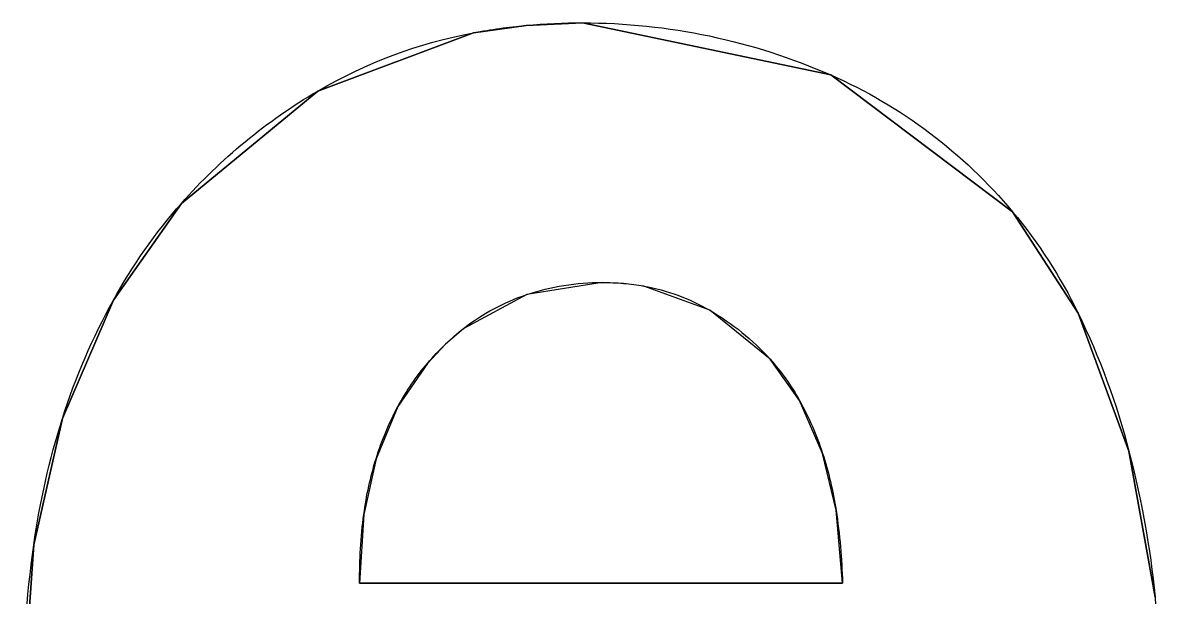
# Model space of a CAD drawing. Header units: millimetres. Extents: x -366 to 353, y -421 to 421.
# Drawn here: x -65.76 to -60.52, y -166.71 to -164.07 of the extents above; entities that cross this region are included whole.
import ezdxf

# ---------------------------------------------------------------- set-up
doc = ezdxf.new("R2010")
doc.units = ezdxf.units.MM
doc.header["$MEASUREMENT"] = 0
doc.layers.add('layer 1', color=7, linetype='Continuous')

msp = doc.modelspace()

# ---------------------------------------------------------------- linework, layer by layer
at = {"layer": 'layer 1', "color": 242}
for points, knots in [([(-60.6738, -166.0391), (-60.6738, -166.0391), (-60.908, -165.4051), (-60.908, -165.4051), (-60.908, -165.4051), (-60.908, -165.4051), (-60.908, -165.4051), (-60.908, -165.4051), (-60.908, -165.4051), (-60.908, -165.4051), (-61.2092, -164.9395), (-61.2092, -164.9395), (-61.2092, -164.9395), (-61.2092, -164.9395), (-61.2092, -164.9395), (-61.2092, -164.9395), (-61.2092, -164.9395), (-61.2092, -164.9395), (-62.0458, -164.3104), (-62.0458, -164.3104), (-62.0458, -164.3104), (-62.0458, -164.3104), (-62.0458, -164.3104), (-62.0458, -164.3104), (-62.0458, -164.3104), (-62.0458, -164.3104), (-63.1869, -164.0709), (-63.1869, -164.0709), (-63.1869, -164.0709), (-63.1869, -164.0709), (-63.1869, -164.0709), (-63.1869, -164.0709), (-63.1869, -164.0709), (-63.1869, -164.0709), (-63.447, -164.0826), (-63.447, -164.0826), (-63.447, -164.0826), (-63.447, -164.0826), (-63.447, -164.0826), (-63.447, -164.0826), (-63.447, -164.0826), (-63.447, -164.0826), (-63.6882, -164.1164), (-63.6882, -164.1164), (-63.6882, -164.1164), (-63.6882, -164.1164), (-63.6882, -164.1164), (-63.6882, -164.1164), (-63.6882, -164.1164), (-63.6882, -164.1164), (-64.4054, -164.3844), (-64.4054, -164.3844), (-64.4054, -164.3844), (-64.4054, -164.3844), (-64.4054, -164.3844), (-64.4054, -164.3844), (-64.4054, -164.3844), (-64.4054, -164.3844), (-65.0323, -164.9006), (-65.0323, -164.9006), (-65.0323, -164.9006), (-65.0323, -164.9006), (-65.0323, -164.9006), (-65.0323, -164.9006), (-65.0323, -164.9006), (-65.0323, -164.9006), (-65.3451, -165.3449), (-65.3451, -165.3449), (-65.3451, -165.3449), (-65.3451, -165.3449), (-65.3451, -165.3449), (-65.3451, -165.3449), (-65.3451, -165.3449), (-65.3451, -165.3449), (-65.5796, -165.8892), (-65.5796, -165.8892), (-65.5796, -165.8892), (-65.5796, -165.8892), (-65.5796, -165.8892), (-65.5796, -165.8892), (-65.5796, -165.8892), (-65.5796, -165.8892), (-65.7116, -166.4707), (-65.7116, -166.4707), (-65.7116, -166.4707), (-65.7116, -166.4707), (-65.7116, -166.4707), (-65.7116, -166.4707), (-65.7116, -166.4707), (-65.7116, -166.4707), (-65.762, -167.1955), (-65.762, -167.1955), (-65.762, -167.1955), (-65.762, -167.1955), (-65.762, -167.1955), (-65.762, -167.1955), (-65.762, -167.1955), (-65.762, -167.1955), (-65.7245, -167.8038), (-65.7245, -167.8038), (-65.7245, -167.8038), (-65.7245, -167.8038), (-65.7245, -167.8038), (-65.7245, -167.8038), (-65.7245, -167.8038), (-65.7245, -167.8038), (-65.6232, -168.3166), (-65.6232, -168.3166), (-65.6232, -168.3166), (-65.6232, -168.3166), (-65.6232, -168.3166), (-65.6232, -168.3166), (-65.6232, -168.3166), (-65.6232, -168.3166), (-65.4456, -168.8064), (-65.4456, -168.8064), (-65.4456, -168.8064), (-65.4456, -168.8064), (-65.4456, -168.8064), (-65.4456, -168.8064), (-65.4456, -168.8064), (-65.4456, -168.8064), (-65.2068, -169.2269), (-65.2068, -169.2269), (-65.2068, -169.2269), (-65.2068, -169.2269), (-65.2068, -169.2269), (-65.2068, -169.2269), (-65.2068, -169.2269), (-65.2068, -169.2269), (-64.3527, -169.9418), (-64.3527, -169.9418), (-64.3527, -169.9418), (-64.3527, -169.9418), (-64.3527, -169.9418), (-64.3527, -169.9418), (-64.3527, -169.9418), (-64.3527, -169.9418), (-63.0388, -170.2314), (-63.0388, -170.2314), (-63.0388, -170.2314), (-63.0388, -170.2314), (-63.0388, -170.2314), (-63.0388, -170.2314), (-63.0388, -170.2314), (-63.0388, -170.2314), (-62.1542, -170.1058), (-62.1542, -170.1058), (-62.1542, -170.1058), (-62.1542, -170.1058), (-62.1542, -170.1058), (-62.1542, -170.1058), (-62.1542, -170.1058), (-62.1542, -170.1058), (-61.4974, -169.7847), (-61.4974, -169.7847), (-61.4974, -169.7847), (-61.4974, -169.7847), (-61.4974, -169.7847), (-61.4974, -169.7847), (-61.4974, -169.7847), (-61.4974, -169.7847), (-60.9855, -169.2615), (-60.9855, -169.2615), (-60.9855, -169.2615), (-60.9855, -169.2615), (-60.9855, -169.2615), (-60.9855, -169.2615), (-60.9855, -169.2615), (-60.9855, -169.2615), (-60.5958, -168.4832), (-60.5958, -168.4832), (-60.5958, -168.4832), (-60.5958, -168.4832), (-60.5958, -168.4832), (-60.5958, -168.4832), (-60.5958, -168.4832), (-60.5958, -168.4832), (-62.0764, -168.2223), (-62.0764, -168.2223), (-62.0764, -168.2223), (-62.0764, -168.2223), (-62.0764, -168.2223), (-62.0764, -168.2223), (-62.0764, -168.2223), (-62.0764, -168.2223), (-62.2456, -168.6358), (-62.2456, -168.6358), (-62.2456, -168.6358), (-62.2456, -168.6358), (-62.2456, -168.6358), (-62.2456, -168.6358), (-62.2456, -168.6358), (-62.2456, -168.6358), (-62.436, -168.8661), (-62.436, -168.8661), (-62.436, -168.8661), (-62.436, -168.8661), (-62.436, -168.8661), (-62.436, -168.8661), (-62.436, -168.8661), (-62.436, -168.8661), (-62.6938, -169.0114), (-62.6938, -169.0114), (-62.6938, -169.0114), (-62.6938, -169.0114), (-62.6938, -169.0114), (-62.6938, -169.0114), (-62.6938, -169.0114), (-62.6938, -169.0114), (-63.0229, -169.0659), (-63.0229, -169.0659), (-63.0229, -169.0659), (-63.0229, -169.0659), (-63.0229, -169.0659), (-63.0229, -169.0659), (-63.0229, -169.0659), (-63.0229, -169.0659), (-63.1384, -169.0608), (-63.1384, -169.0608), (-63.1384, -169.0608), (-63.1384, -169.0608), (-63.1384, -169.0608), (-63.1384, -169.0608), (-63.1384, -169.0608), (-63.1384, -169.0608), (-63.2461, -169.0462), (-63.2461, -169.0462), (-63.2461, -169.0462), (-63.2461, -169.0462), (-63.2461, -169.0462), (-63.2461, -169.0462), (-63.2461, -169.0462), (-63.2461, -169.0462), (-63.5819, -168.9226), (-63.5819, -168.9226), (-63.5819, -168.9226), (-63.5819, -168.9226), (-63.5819, -168.9226), (-63.5819, -168.9226), (-63.5819, -168.9226), (-63.5819, -168.9226), (-63.8796, -168.6802), (-63.8796, -168.6802), (-63.8796, -168.6802), (-63.8796, -168.6802), (-63.8796, -168.6802), (-63.8796, -168.6802), (-63.8796, -168.6802), (-63.8796, -168.6802), (-64.0275, -168.4735), (-64.0275, -168.4735), (-64.0275, -168.4735), (-64.0275, -168.4735), (-64.0275, -168.4735), (-64.0275, -168.4735), (-64.0275, -168.4735), (-64.0275, -168.4735), (-64.1413, -168.2175), (-64.1413, -168.2175), (-64.1413, -168.2175), (-64.1413, -168.2175), (-64.1413, -168.2175), (-64.1413, -168.2175), (-64.1413, -168.2175), (-64.1413, -168.2175), (-64.2081, -167.9436), (-64.2081, -167.9436), (-64.2081, -167.9436), (-64.2081, -167.9436), (-64.2081, -167.9436), (-64.2081, -167.9436), (-64.2081, -167.9436), (-64.2081, -167.9436), (-64.2391, -167.6007), (-64.2391, -167.6007), (-64.2391, -167.6007), (-64.2391, -167.6007), (-64.2391, -167.6007), (-64.2391, -167.6007), (-64.2391, -167.6007), (-64.2391, -167.6007), (-60.5165, -167.6007), (-60.5165, -167.6007), (-60.5165, -167.6007), (-60.5165, -167.6007), (-60.5165, -167.6007), (-60.5165, -167.6007), (-60.5165, -167.6007), (-60.5165, -167.6007), (-60.5533, -166.7106), (-60.5533, -166.7106), (-60.5533, -166.7106), (-60.5533, -166.7106), (-60.5533, -166.7106), (-60.5533, -166.7106), (-60.5533, -166.7106), (-60.5533, -166.7106), (-60.6738, -166.0391), (-60.6738, -166.0391)], [0, 0, 0, 0, 0.013158, 0.013158, 0.013158, 0.013158, 0.026316, 0.026316, 0.026316, 0.026316, 0.039474, 0.039474, 0.039474, 0.039474, 0.052632, 0.052632, 0.052632, 0.052632, 0.065789, 0.065789, 0.065789, 0.065789, 0.078947, 0.078947, 0.078947, 0.078947, 0.092105, 0.092105, 0.092105, 0.092105, 0.105263, 0.105263, 0.105263, 0.105263, 0.118421, 0.118421, 0.118421, 0.118421, 0.131579, 0.131579, 0.131579, 0.131579, 0.144737, 0.144737, 0.144737, 0.144737, 0.157895, 0.157895, 0.157895, 0.157895, 0.171053, 0.171053, 0.171053, 0.171053, 0.184211, 0.184211, 0.184211, 0.184211, 0.197368, 0.197368, 0.197368, 0.197368, 0.210526, 0.210526, 0.210526, 0.210526, 0.223684, 0.223684, 0.223684, 0.223684, 0.236842, 0.236842, 0.236842, 0.236842, 0.25, 0.25, 0.25, 0.25, 0.263158, 0.263158, 0.263158, 0.263158, 0.276316, 0.276316, 0.276316, 0.276316, 0.289474, 0.289474, 0.289474, 0.289474, 0.302632, 0.302632, 0.302632, 0.302632, 0.315789, 0.315789, 0.315789, 0.315789, 0.328947, 0.328947, 0.328947, 0.328947, 0.342105, 0.342105, 0.342105, 0.342105, 0.355263, 0.355263, 0.355263, 0.355263, 0.368421, 0.368421, 0.368421, 0.368421, 0.381579, 0.381579, 0.381579, 0.381579, 0.394737, 0.394737, 0.394737, 0.394737, 0.407895, 0.407895, 0.407895, 0.407895, 0.421053, 0.421053, 0.421053, 0.421053, 0.434211, 0.434211, 0.434211, 0.434211, 0.447368, 0.447368, 0.447368, 0.447368, 0.460526, 0.460526, 0.460526, 0.460526, 0.473684, 0.473684, 0.473684, 0.473684, 0.486842, 0.486842, 0.486842, 0.486842, 0.5, 0.5, 0.5, 0.5, 0.513158, 0.513158, 0.513158, 0.513158, 0.526316, 0.526316, 0.526316, 0.526316, 0.539474, 0.539474, 0.539474, 0.539474, 0.552632, 0.552632, 0.552632, 0.552632, 0.565789, 0.565789, 0.565789, 0.565789, 0.578947, 0.578947, 0.578947, 0.578947, 0.592105, 0.592105, 0.592105, 0.592105, 0.605263, 0.605263, 0.605263, 0.605263, 0.618421, 0.618421, 0.618421, 0.618421, 0.631579, 0.631579, 0.631579, 0.631579, 0.644737, 0.644737, 0.644737, 0.644737, 0.657895, 0.657895, 0.657895, 0.657895, 0.671053, 0.671053, 0.671053, 0.671053, 0.684211, 0.684211, 0.684211, 0.684211, 0.697368, 0.697368, 0.697368, 0.697368, 0.710526, 0.710526, 0.710526, 0.710526, 0.723684, 0.723684, 0.723684, 0.723684, 0.736842, 0.736842, 0.736842, 0.736842, 0.75, 0.75, 0.75, 0.75, 0.763158, 0.763158, 0.763158, 0.763158, 0.776316, 0.776316, 0.776316, 0.776316, 0.789474, 0.789474, 0.789474, 0.789474, 0.802632, 0.802632, 0.802632, 0.802632, 0.815789, 0.815789, 0.815789, 0.815789, 0.828947, 0.828947, 0.828947, 0.828947, 0.842105, 0.842105, 0.842105, 0.842105, 0.855263, 0.855263, 0.855263, 0.855263, 0.868421, 0.868421, 0.868421, 0.868421, 0.881579, 0.881579, 0.881579, 0.881579, 0.894737, 0.894737, 0.894737, 0.894737, 0.907895, 0.907895, 0.907895, 0.907895, 0.921053, 0.921053, 0.921053, 0.921053, 0.934211, 0.934211, 0.934211, 0.934211, 0.947368, 0.947368, 0.947368, 0.947368, 0.960526, 0.960526, 0.960526, 0.960526, 0.973684, 0.973684, 0.973684, 0.973684, 1, 1, 1, 1]), ([(-63.1869, -164.0709), (-63.2737, -164.0709), (-63.3605, -164.0748), (-63.447, -164.0826), (-63.447, -164.0826), (-63.447, -164.0826), (-63.1869, -164.0709), (-63.1869, -164.0709)], [0, 0, 0, 0, 0.333333, 0.333333, 0.333333, 0.333333, 1, 1, 1, 1]), ([(-62.0458, -164.3104), (-62.4055, -164.1524), (-62.794, -164.0709), (-63.1869, -164.0709), (-63.1869, -164.0709), (-63.1869, -164.0709), (-62.0458, -164.3104), (-62.0458, -164.3104)], [0, 0, 0, 0, 0.333333, 0.333333, 0.333333, 0.333333, 1, 1, 1, 1]), ([(-63.6882, -164.1164), (-63.9408, -164.1642), (-64.1834, -164.2549), (-64.4054, -164.3844), (-64.4054, -164.3844), (-64.4054, -164.3844), (-63.6882, -164.1164), (-63.6882, -164.1164)], [0, 0, 0, 0, 0.333333, 0.333333, 0.333333, 0.333333, 1, 1, 1, 1]), ([(-63.447, -164.0826), (-63.5279, -164.09), (-63.6084, -164.1012), (-63.6882, -164.1164), (-63.6882, -164.1164), (-63.6882, -164.1164), (-63.447, -164.0826), (-63.447, -164.0826)], [0, 0, 0, 0, 0.333333, 0.333333, 0.333333, 0.333333, 1, 1, 1, 1]), ([(-61.2092, -164.9395), (-61.4357, -164.6679), (-61.722, -164.4526), (-62.0458, -164.3104), (-62.0458, -164.3104), (-62.0458, -164.3104), (-61.2092, -164.9395), (-61.2092, -164.9395)], [0, 0, 0, 0, 0.333333, 0.333333, 0.333333, 0.333333, 1, 1, 1, 1]), ([(-64.4054, -164.3844), (-64.6407, -164.5217), (-64.8524, -164.696), (-65.0323, -164.9006), (-65.0323, -164.9006), (-65.0323, -164.9006), (-64.4054, -164.3844), (-64.4054, -164.3844)], [0, 0, 0, 0, 0.333333, 0.333333, 0.333333, 0.333333, 1, 1, 1, 1]), ([(-65.0323, -164.9006), (-65.1523, -165.037), (-65.2571, -165.186), (-65.3451, -165.3449), (-65.3451, -165.3449), (-65.3451, -165.3449), (-65.0323, -164.9006), (-65.0323, -164.9006)], [0, 0, 0, 0, 0.333333, 0.333333, 0.333333, 0.333333, 1, 1, 1, 1]), ([(-60.908, -165.4051), (-60.9893, -165.2383), (-61.0904, -165.0819), (-61.2092, -164.9395), (-61.2092, -164.9395), (-61.2092, -164.9395), (-60.908, -165.4051), (-60.908, -165.4051)], [0, 0, 0, 0, 0.333333, 0.333333, 0.333333, 0.333333, 1, 1, 1, 1]), ([(-62.083, -166.0502), (-62.083, -166.0502), (-62.0213, -166.3112), (-62.0213, -166.3112), (-62.0213, -166.3112), (-62.0213, -166.3112), (-62.0213, -166.3112), (-62.0213, -166.3112), (-62.0213, -166.3112), (-62.0213, -166.3112), (-61.9918, -166.6461), (-61.9918, -166.6461), (-61.9918, -166.6461), (-61.9918, -166.6461), (-61.9918, -166.6461), (-61.9918, -166.6461), (-61.9918, -166.6461), (-61.9918, -166.6461), (-64.2127, -166.6461), (-64.2127, -166.6461), (-64.2127, -166.6461), (-64.2127, -166.6461), (-64.2127, -166.6461), (-64.2127, -166.6461), (-64.2127, -166.6461), (-64.2127, -166.6461), (-64.1933, -166.3302), (-64.1933, -166.3302), (-64.1933, -166.3302), (-64.1933, -166.3302), (-64.1933, -166.3302), (-64.1933, -166.3302), (-64.1933, -166.3302), (-64.1933, -166.3302), (-64.1373, -166.0744), (-64.1373, -166.0744), (-64.1373, -166.0744), (-64.1373, -166.0744), (-64.1373, -166.0744), (-64.1373, -166.0744), (-64.1373, -166.0744), (-64.1373, -166.0744), (-64.0366, -165.8344), (-64.0366, -165.8344), (-64.0366, -165.8344), (-64.0366, -165.8344), (-64.0366, -165.8344), (-64.0366, -165.8344), (-64.0366, -165.8344), (-64.0366, -165.8344), (-63.9007, -165.636), (-63.9007, -165.636), (-63.9007, -165.636), (-63.9007, -165.636), (-63.9007, -165.636), (-63.9007, -165.636), (-63.9007, -165.636), (-63.9007, -165.636), (-63.8184, -165.5485), (-63.8184, -165.5485), (-63.8184, -165.5485), (-63.8184, -165.5485), (-63.8184, -165.5485), (-63.8184, -165.5485), (-63.8184, -165.5485), (-63.8184, -165.5485), (-63.7339, -165.4752), (-63.7339, -165.4752), (-63.7339, -165.4752), (-63.7339, -165.4752), (-63.7339, -165.4752), (-63.7339, -165.4752), (-63.7339, -165.4752), (-63.7339, -165.4752), (-63.4442, -165.3202), (-63.4442, -165.3202), (-63.4442, -165.3202), (-63.4442, -165.3202), (-63.4442, -165.3202), (-63.4442, -165.3202), (-63.4442, -165.3202), (-63.4442, -165.3202), (-63.0969, -165.2641), (-63.0969, -165.2641), (-63.0969, -165.2641), (-63.0969, -165.2641), (-63.0969, -165.2641), (-63.0969, -165.2641), (-63.0969, -165.2641), (-63.0969, -165.2641), (-62.9985, -165.2684), (-62.9985, -165.2684), (-62.9985, -165.2684), (-62.9985, -165.2684), (-62.9985, -165.2684), (-62.9985, -165.2684), (-62.9985, -165.2684), (-62.9985, -165.2684), (-62.9058, -165.2808), (-62.9058, -165.2808), (-62.9058, -165.2808), (-62.9058, -165.2808), (-62.9058, -165.2808), (-62.9058, -165.2808), (-62.9058, -165.2808), (-62.9058, -165.2808), (-62.6019, -165.3921), (-62.6019, -165.3921), (-62.6019, -165.3921), (-62.6019, -165.3921), (-62.6019, -165.3921), (-62.6019, -165.3921), (-62.6019, -165.3921), (-62.6019, -165.3921), (-62.3249, -165.6166), (-62.3249, -165.6166), (-62.3249, -165.6166), (-62.3249, -165.6166), (-62.3249, -165.6166), (-62.3249, -165.6166), (-62.3249, -165.6166), (-62.3249, -165.6166), (-62.1894, -165.8061), (-62.1894, -165.8061), (-62.1894, -165.8061), (-62.1894, -165.8061), (-62.1894, -165.8061), (-62.1894, -165.8061), (-62.1894, -165.8061), (-62.1894, -165.8061), (-62.083, -166.0502), (-62.083, -166.0502)], [0, 0, 0, 0, 0.029412, 0.029412, 0.029412, 0.029412, 0.058824, 0.058824, 0.058824, 0.058824, 0.088235, 0.088235, 0.088235, 0.088235, 0.117647, 0.117647, 0.117647, 0.117647, 0.147059, 0.147059, 0.147059, 0.147059, 0.176471, 0.176471, 0.176471, 0.176471, 0.205882, 0.205882, 0.205882, 0.205882, 0.235294, 0.235294, 0.235294, 0.235294, 0.264706, 0.264706, 0.264706, 0.264706, 0.294118, 0.294118, 0.294118, 0.294118, 0.323529, 0.323529, 0.323529, 0.323529, 0.352941, 0.352941, 0.352941, 0.352941, 0.382353, 0.382353, 0.382353, 0.382353, 0.411765, 0.411765, 0.411765, 0.411765, 0.441176, 0.441176, 0.441176, 0.441176, 0.470588, 0.470588, 0.470588, 0.470588, 0.5, 0.5, 0.5, 0.5, 0.529412, 0.529412, 0.529412, 0.529412, 0.558824, 0.558824, 0.558824, 0.558824, 0.588235, 0.588235, 0.588235, 0.588235, 0.617647, 0.617647, 0.617647, 0.617647, 0.647059, 0.647059, 0.647059, 0.647059, 0.676471, 0.676471, 0.676471, 0.676471, 0.705882, 0.705882, 0.705882, 0.705882, 0.735294, 0.735294, 0.735294, 0.735294, 0.764706, 0.764706, 0.764706, 0.764706, 0.794118, 0.794118, 0.794118, 0.794118, 0.823529, 0.823529, 0.823529, 0.823529, 0.852941, 0.852941, 0.852941, 0.852941, 0.882353, 0.882353, 0.882353, 0.882353, 0.911765, 0.911765, 0.911765, 0.911765, 0.941176, 0.941176, 0.941176, 0.941176, 1, 1, 1, 1]), ([(-63.0969, -165.2641), (-63.2149, -165.2641), (-63.3322, -165.283), (-63.4442, -165.3202), (-63.4442, -165.3202), (-63.4442, -165.3202), (-63.0969, -165.2641), (-63.0969, -165.2641)], [0, 0, 0, 0, 0.333333, 0.333333, 0.333333, 0.333333, 1, 1, 1, 1]), ([(-62.9985, -165.2684), (-63.0312, -165.2656), (-63.0641, -165.2641), (-63.0969, -165.2641), (-63.0969, -165.2641), (-63.0969, -165.2641), (-62.9985, -165.2684), (-62.9985, -165.2684)], [0, 0, 0, 0, 0.333333, 0.333333, 0.333333, 0.333333, 1, 1, 1, 1]), ([(-62.9058, -165.2808), (-62.9365, -165.2752), (-62.9674, -165.2711), (-62.9985, -165.2684), (-62.9985, -165.2684), (-62.9985, -165.2684), (-62.9058, -165.2808), (-62.9058, -165.2808)], [0, 0, 0, 0, 0.333333, 0.333333, 0.333333, 0.333333, 1, 1, 1, 1]), ([(-62.6019, -165.3921), (-62.696, -165.3377), (-62.7988, -165.3001), (-62.9058, -165.2808), (-62.9058, -165.2808), (-62.9058, -165.2808), (-62.6019, -165.3921), (-62.6019, -165.3921)], [0, 0, 0, 0, 0.333333, 0.333333, 0.333333, 0.333333, 1, 1, 1, 1]), ([(-63.4442, -165.3202), (-63.5489, -165.3549), (-63.6469, -165.4073), (-63.7339, -165.4752), (-63.7339, -165.4752), (-63.7339, -165.4752), (-63.4442, -165.3202), (-63.4442, -165.3202)], [0, 0, 0, 0, 0.333333, 0.333333, 0.333333, 0.333333, 1, 1, 1, 1]), ([(-65.3451, -165.3449), (-65.441, -165.5181), (-65.5196, -165.7005), (-65.5796, -165.8892), (-65.5796, -165.8892), (-65.5796, -165.8892), (-65.3451, -165.3449), (-65.3451, -165.3449)], [0, 0, 0, 0, 0.333333, 0.333333, 0.333333, 0.333333, 1, 1, 1, 1]), ([(-62.3249, -165.6166), (-62.4049, -165.5277), (-62.4984, -165.452), (-62.6019, -165.3921), (-62.6019, -165.3921), (-62.6019, -165.3921), (-62.3249, -165.6166), (-62.3249, -165.6166)], [0, 0, 0, 0, 0.333333, 0.333333, 0.333333, 0.333333, 1, 1, 1, 1]), ([(-60.6738, -166.0391), (-60.7307, -165.8205), (-60.8092, -165.6082), (-60.908, -165.4051), (-60.908, -165.4051), (-60.908, -165.4051), (-60.6738, -166.0391), (-60.6738, -166.0391)], [0, 0, 0, 0, 0.333333, 0.333333, 0.333333, 0.333333, 1, 1, 1, 1]), ([(-63.7339, -165.4752), (-63.7634, -165.4982), (-63.7915, -165.5226), (-63.8184, -165.5485), (-63.8184, -165.5485), (-63.8184, -165.5485), (-63.7339, -165.4752), (-63.7339, -165.4752)], [0, 0, 0, 0, 0.333333, 0.333333, 0.333333, 0.333333, 1, 1, 1, 1]), ([(-63.8184, -165.5485), (-63.8472, -165.5763), (-63.8747, -165.6055), (-63.9007, -165.636), (-63.9007, -165.636), (-63.9007, -165.636), (-63.8184, -165.5485), (-63.8184, -165.5485)], [0, 0, 0, 0, 0.333333, 0.333333, 0.333333, 0.333333, 1, 1, 1, 1]), ([(-63.9007, -165.636), (-63.9529, -165.6971), (-63.9984, -165.7637), (-64.0366, -165.8344), (-64.0366, -165.8344), (-64.0366, -165.8344), (-63.9007, -165.636), (-63.9007, -165.636)], [0, 0, 0, 0, 0.333333, 0.333333, 0.333333, 0.333333, 1, 1, 1, 1]), ([(-62.1894, -165.8061), (-62.2273, -165.738), (-62.2728, -165.6745), (-62.3249, -165.6166), (-62.3249, -165.6166), (-62.3249, -165.6166), (-62.1894, -165.8061), (-62.1894, -165.8061)], [0, 0, 0, 0, 0.333333, 0.333333, 0.333333, 0.333333, 1, 1, 1, 1]), ([(-62.083, -166.0502), (-62.1104, -165.9655), (-62.146, -165.8838), (-62.1894, -165.8061), (-62.1894, -165.8061), (-62.1894, -165.8061), (-62.083, -166.0502), (-62.083, -166.0502)], [0, 0, 0, 0, 0.333333, 0.333333, 0.333333, 0.333333, 1, 1, 1, 1]), ([(-64.0366, -165.8344), (-64.0779, -165.9109), (-64.1117, -165.9913), (-64.1373, -166.0744), (-64.1373, -166.0744), (-64.1373, -166.0744), (-64.0366, -165.8344), (-64.0366, -165.8344)], [0, 0, 0, 0, 0.333333, 0.333333, 0.333333, 0.333333, 1, 1, 1, 1]), ([(-65.5796, -165.8892), (-65.6399, -166.079), (-65.6841, -166.2735), (-65.7116, -166.4707), (-65.7116, -166.4707), (-65.7116, -166.4707), (-65.5796, -165.8892), (-65.5796, -165.8892)], [0, 0, 0, 0, 0.333333, 0.333333, 0.333333, 0.333333, 1, 1, 1, 1]), ([(-62.0213, -166.3112), (-62.0348, -166.2227), (-62.0555, -166.1354), (-62.083, -166.0502), (-62.083, -166.0502), (-62.083, -166.0502), (-62.0213, -166.3112), (-62.0213, -166.3112)], [0, 0, 0, 0, 0.333333, 0.333333, 0.333333, 0.333333, 1, 1, 1, 1]), ([(-60.5533, -166.7106), (-60.5762, -166.484), (-60.6165, -166.2595), (-60.6738, -166.0391), (-60.6738, -166.0391), (-60.6738, -166.0391), (-60.5533, -166.7106), (-60.5533, -166.7106)], [0, 0, 0, 0, 0.333333, 0.333333, 0.333333, 0.333333, 1, 1, 1, 1]), ([(-64.1373, -166.0744), (-64.1631, -166.158), (-64.1818, -166.2435), (-64.1933, -166.3302), (-64.1933, -166.3302), (-64.1933, -166.3302), (-64.1373, -166.0744), (-64.1373, -166.0744)], [0, 0, 0, 0, 0.333333, 0.333333, 0.333333, 0.333333, 1, 1, 1, 1]), ([(-64.1933, -166.3302), (-64.2071, -166.4349), (-64.2136, -166.5405), (-64.2127, -166.6461), (-64.2127, -166.6461), (-64.2127, -166.6461), (-64.1933, -166.3302), (-64.1933, -166.3302)], [0, 0, 0, 0, 0.333333, 0.333333, 0.333333, 0.333333, 1, 1, 1, 1]), ([(-61.9918, -166.6461), (-61.9944, -166.5339), (-62.0043, -166.4221), (-62.0213, -166.3112), (-62.0213, -166.3112), (-62.0213, -166.3112), (-61.9918, -166.6461), (-61.9918, -166.6461)], [0, 0, 0, 0, 0.333333, 0.333333, 0.333333, 0.333333, 1, 1, 1, 1]), ([(-65.7116, -166.4707), (-65.7452, -166.7109), (-65.762, -166.9531), (-65.762, -167.1955), (-65.762, -167.1955), (-65.762, -167.1955), (-65.7116, -166.4707), (-65.7116, -166.4707)], [0, 0, 0, 0, 0.333333, 0.333333, 0.333333, 0.333333, 1, 1, 1, 1]), ([(-64.2127, -166.6461), (-64.2127, -166.6461), (-61.9918, -166.6461), (-61.9918, -166.6461), (-61.9918, -166.6461), (-61.9918, -166.6461), (-64.2127, -166.6461), (-64.2127, -166.6461)], [0, 0, 0, 0, 0.333333, 0.333333, 0.333333, 0.333333, 1, 1, 1, 1])]:
    msp.add_open_spline(points, degree=3, knots=knots, dxfattribs=at)
at = {"layer": 'layer 1', "color": 242, "lineweight": 9}
for points, knots in [([(-60.6738, -166.0391), (-60.6738, -166.0391), (-60.908, -165.4051), (-60.908, -165.4051), (-60.908, -165.4051), (-60.908, -165.4051), (-60.908, -165.4051), (-60.908, -165.4051), (-60.908, -165.4051), (-60.908, -165.4051), (-61.2092, -164.9395), (-61.2092, -164.9395), (-61.2092, -164.9395), (-61.2092, -164.9395), (-61.2092, -164.9395), (-61.2092, -164.9395), (-61.2092, -164.9395), (-61.2092, -164.9395), (-62.0458, -164.3104), (-62.0458, -164.3104), (-62.0458, -164.3104), (-62.0458, -164.3104), (-62.0458, -164.3104), (-62.0458, -164.3104), (-62.0458, -164.3104), (-62.0458, -164.3104), (-63.1869, -164.0709), (-63.1869, -164.0709), (-63.1869, -164.0709), (-63.1869, -164.0709), (-63.1869, -164.0709), (-63.1869, -164.0709), (-63.1869, -164.0709), (-63.1869, -164.0709), (-63.447, -164.0826), (-63.447, -164.0826), (-63.447, -164.0826), (-63.447, -164.0826), (-63.447, -164.0826), (-63.447, -164.0826), (-63.447, -164.0826), (-63.447, -164.0826), (-63.6882, -164.1164), (-63.6882, -164.1164), (-63.6882, -164.1164), (-63.6882, -164.1164), (-63.6882, -164.1164), (-63.6882, -164.1164), (-63.6882, -164.1164), (-63.6882, -164.1164), (-64.4054, -164.3844), (-64.4054, -164.3844), (-64.4054, -164.3844), (-64.4054, -164.3844), (-64.4054, -164.3844), (-64.4054, -164.3844), (-64.4054, -164.3844), (-64.4054, -164.3844), (-65.0323, -164.9006), (-65.0323, -164.9006), (-65.0323, -164.9006), (-65.0323, -164.9006), (-65.0323, -164.9006), (-65.0323, -164.9006), (-65.0323, -164.9006), (-65.0323, -164.9006), (-65.3451, -165.3449), (-65.3451, -165.3449), (-65.3451, -165.3449), (-65.3451, -165.3449), (-65.3451, -165.3449), (-65.3451, -165.3449), (-65.3451, -165.3449), (-65.3451, -165.3449), (-65.5796, -165.8892), (-65.5796, -165.8892), (-65.5796, -165.8892), (-65.5796, -165.8892), (-65.5796, -165.8892), (-65.5796, -165.8892), (-65.5796, -165.8892), (-65.5796, -165.8892), (-65.7116, -166.4707), (-65.7116, -166.4707), (-65.7116, -166.4707), (-65.7116, -166.4707), (-65.7116, -166.4707), (-65.7116, -166.4707), (-65.7116, -166.4707), (-65.7116, -166.4707), (-65.762, -167.1955), (-65.762, -167.1955), (-65.762, -167.1955), (-65.762, -167.1955), (-65.762, -167.1955), (-65.762, -167.1955), (-65.762, -167.1955), (-65.762, -167.1955), (-65.7245, -167.8038), (-65.7245, -167.8038), (-65.7245, -167.8038), (-65.7245, -167.8038), (-65.7245, -167.8038), (-65.7245, -167.8038), (-65.7245, -167.8038), (-65.7245, -167.8038), (-65.6232, -168.3166), (-65.6232, -168.3166), (-65.6232, -168.3166), (-65.6232, -168.3166), (-65.6232, -168.3166), (-65.6232, -168.3166), (-65.6232, -168.3166), (-65.6232, -168.3166), (-65.4456, -168.8064), (-65.4456, -168.8064), (-65.4456, -168.8064), (-65.4456, -168.8064), (-65.4456, -168.8064), (-65.4456, -168.8064), (-65.4456, -168.8064), (-65.4456, -168.8064), (-65.2068, -169.2269), (-65.2068, -169.2269), (-65.2068, -169.2269), (-65.2068, -169.2269), (-65.2068, -169.2269), (-65.2068, -169.2269), (-65.2068, -169.2269), (-65.2068, -169.2269), (-64.3527, -169.9418), (-64.3527, -169.9418), (-64.3527, -169.9418), (-64.3527, -169.9418), (-64.3527, -169.9418), (-64.3527, -169.9418), (-64.3527, -169.9418), (-64.3527, -169.9418), (-63.0388, -170.2314), (-63.0388, -170.2314), (-63.0388, -170.2314), (-63.0388, -170.2314), (-63.0388, -170.2314), (-63.0388, -170.2314), (-63.0388, -170.2314), (-63.0388, -170.2314), (-62.1542, -170.1058), (-62.1542, -170.1058), (-62.1542, -170.1058), (-62.1542, -170.1058), (-62.1542, -170.1058), (-62.1542, -170.1058), (-62.1542, -170.1058), (-62.1542, -170.1058), (-61.4974, -169.7847), (-61.4974, -169.7847), (-61.4974, -169.7847), (-61.4974, -169.7847), (-61.4974, -169.7847), (-61.4974, -169.7847), (-61.4974, -169.7847), (-61.4974, -169.7847), (-60.9855, -169.2615), (-60.9855, -169.2615), (-60.9855, -169.2615), (-60.9855, -169.2615), (-60.9855, -169.2615), (-60.9855, -169.2615), (-60.9855, -169.2615), (-60.9855, -169.2615), (-60.5958, -168.4832), (-60.5958, -168.4832), (-60.5958, -168.4832), (-60.5958, -168.4832), (-60.5958, -168.4832), (-60.5958, -168.4832), (-60.5958, -168.4832), (-60.5958, -168.4832), (-62.0764, -168.2223), (-62.0764, -168.2223), (-62.0764, -168.2223), (-62.0764, -168.2223), (-62.0764, -168.2223), (-62.0764, -168.2223), (-62.0764, -168.2223), (-62.0764, -168.2223), (-62.2456, -168.6358), (-62.2456, -168.6358), (-62.2456, -168.6358), (-62.2456, -168.6358), (-62.2456, -168.6358), (-62.2456, -168.6358), (-62.2456, -168.6358), (-62.2456, -168.6358), (-62.436, -168.8661), (-62.436, -168.8661), (-62.436, -168.8661), (-62.436, -168.8661), (-62.436, -168.8661), (-62.436, -168.8661), (-62.436, -168.8661), (-62.436, -168.8661), (-62.6938, -169.0114), (-62.6938, -169.0114), (-62.6938, -169.0114), (-62.6938, -169.0114), (-62.6938, -169.0114), (-62.6938, -169.0114), (-62.6938, -169.0114), (-62.6938, -169.0114), (-63.0229, -169.0659), (-63.0229, -169.0659), (-63.0229, -169.0659), (-63.0229, -169.0659), (-63.0229, -169.0659), (-63.0229, -169.0659), (-63.0229, -169.0659), (-63.0229, -169.0659), (-63.1384, -169.0608), (-63.1384, -169.0608), (-63.1384, -169.0608), (-63.1384, -169.0608), (-63.1384, -169.0608), (-63.1384, -169.0608), (-63.1384, -169.0608), (-63.1384, -169.0608), (-63.2461, -169.0462), (-63.2461, -169.0462), (-63.2461, -169.0462), (-63.2461, -169.0462), (-63.2461, -169.0462), (-63.2461, -169.0462), (-63.2461, -169.0462), (-63.2461, -169.0462), (-63.5819, -168.9226), (-63.5819, -168.9226), (-63.5819, -168.9226), (-63.5819, -168.9226), (-63.5819, -168.9226), (-63.5819, -168.9226), (-63.5819, -168.9226), (-63.5819, -168.9226), (-63.8796, -168.6802), (-63.8796, -168.6802), (-63.8796, -168.6802), (-63.8796, -168.6802), (-63.8796, -168.6802), (-63.8796, -168.6802), (-63.8796, -168.6802), (-63.8796, -168.6802), (-64.0275, -168.4735), (-64.0275, -168.4735), (-64.0275, -168.4735), (-64.0275, -168.4735), (-64.0275, -168.4735), (-64.0275, -168.4735), (-64.0275, -168.4735), (-64.0275, -168.4735), (-64.1413, -168.2175), (-64.1413, -168.2175), (-64.1413, -168.2175), (-64.1413, -168.2175), (-64.1413, -168.2175), (-64.1413, -168.2175), (-64.1413, -168.2175), (-64.1413, -168.2175), (-64.2081, -167.9436), (-64.2081, -167.9436), (-64.2081, -167.9436), (-64.2081, -167.9436), (-64.2081, -167.9436), (-64.2081, -167.9436), (-64.2081, -167.9436), (-64.2081, -167.9436), (-64.2391, -167.6007), (-64.2391, -167.6007), (-64.2391, -167.6007), (-64.2391, -167.6007), (-64.2391, -167.6007), (-64.2391, -167.6007), (-64.2391, -167.6007), (-64.2391, -167.6007), (-60.5165, -167.6007), (-60.5165, -167.6007), (-60.5165, -167.6007), (-60.5165, -167.6007), (-60.5165, -167.6007), (-60.5165, -167.6007), (-60.5165, -167.6007), (-60.5165, -167.6007), (-60.5533, -166.7106), (-60.5533, -166.7106), (-60.5533, -166.7106), (-60.5533, -166.7106), (-60.5533, -166.7106), (-60.5533, -166.7106), (-60.5533, -166.7106), (-60.5533, -166.7106), (-60.6738, -166.0391), (-60.6738, -166.0391)], [0, 0, 0, 0, 0.013158, 0.013158, 0.013158, 0.013158, 0.026316, 0.026316, 0.026316, 0.026316, 0.039474, 0.039474, 0.039474, 0.039474, 0.052632, 0.052632, 0.052632, 0.052632, 0.065789, 0.065789, 0.065789, 0.065789, 0.078947, 0.078947, 0.078947, 0.078947, 0.092105, 0.092105, 0.092105, 0.092105, 0.105263, 0.105263, 0.105263, 0.105263, 0.118421, 0.118421, 0.118421, 0.118421, 0.131579, 0.131579, 0.131579, 0.131579, 0.144737, 0.144737, 0.144737, 0.144737, 0.157895, 0.157895, 0.157895, 0.157895, 0.171053, 0.171053, 0.171053, 0.171053, 0.184211, 0.184211, 0.184211, 0.184211, 0.197368, 0.197368, 0.197368, 0.197368, 0.210526, 0.210526, 0.210526, 0.210526, 0.223684, 0.223684, 0.223684, 0.223684, 0.236842, 0.236842, 0.236842, 0.236842, 0.25, 0.25, 0.25, 0.25, 0.263158, 0.263158, 0.263158, 0.263158, 0.276316, 0.276316, 0.276316, 0.276316, 0.289474, 0.289474, 0.289474, 0.289474, 0.302632, 0.302632, 0.302632, 0.302632, 0.315789, 0.315789, 0.315789, 0.315789, 0.328947, 0.328947, 0.328947, 0.328947, 0.342105, 0.342105, 0.342105, 0.342105, 0.355263, 0.355263, 0.355263, 0.355263, 0.368421, 0.368421, 0.368421, 0.368421, 0.381579, 0.381579, 0.381579, 0.381579, 0.394737, 0.394737, 0.394737, 0.394737, 0.407895, 0.407895, 0.407895, 0.407895, 0.421053, 0.421053, 0.421053, 0.421053, 0.434211, 0.434211, 0.434211, 0.434211, 0.447368, 0.447368, 0.447368, 0.447368, 0.460526, 0.460526, 0.460526, 0.460526, 0.473684, 0.473684, 0.473684, 0.473684, 0.486842, 0.486842, 0.486842, 0.486842, 0.5, 0.5, 0.5, 0.5, 0.513158, 0.513158, 0.513158, 0.513158, 0.526316, 0.526316, 0.526316, 0.526316, 0.539474, 0.539474, 0.539474, 0.539474, 0.552632, 0.552632, 0.552632, 0.552632, 0.565789, 0.565789, 0.565789, 0.565789, 0.578947, 0.578947, 0.578947, 0.578947, 0.592105, 0.592105, 0.592105, 0.592105, 0.605263, 0.605263, 0.605263, 0.605263, 0.618421, 0.618421, 0.618421, 0.618421, 0.631579, 0.631579, 0.631579, 0.631579, 0.644737, 0.644737, 0.644737, 0.644737, 0.657895, 0.657895, 0.657895, 0.657895, 0.671053, 0.671053, 0.671053, 0.671053, 0.684211, 0.684211, 0.684211, 0.684211, 0.697368, 0.697368, 0.697368, 0.697368, 0.710526, 0.710526, 0.710526, 0.710526, 0.723684, 0.723684, 0.723684, 0.723684, 0.736842, 0.736842, 0.736842, 0.736842, 0.75, 0.75, 0.75, 0.75, 0.763158, 0.763158, 0.763158, 0.763158, 0.776316, 0.776316, 0.776316, 0.776316, 0.789474, 0.789474, 0.789474, 0.789474, 0.802632, 0.802632, 0.802632, 0.802632, 0.815789, 0.815789, 0.815789, 0.815789, 0.828947, 0.828947, 0.828947, 0.828947, 0.842105, 0.842105, 0.842105, 0.842105, 0.855263, 0.855263, 0.855263, 0.855263, 0.868421, 0.868421, 0.868421, 0.868421, 0.881579, 0.881579, 0.881579, 0.881579, 0.894737, 0.894737, 0.894737, 0.894737, 0.907895, 0.907895, 0.907895, 0.907895, 0.921053, 0.921053, 0.921053, 0.921053, 0.934211, 0.934211, 0.934211, 0.934211, 0.947368, 0.947368, 0.947368, 0.947368, 0.960526, 0.960526, 0.960526, 0.960526, 0.973684, 0.973684, 0.973684, 0.973684, 1, 1, 1, 1]), ([(-62.083, -166.0502), (-62.083, -166.0502), (-62.0213, -166.3112), (-62.0213, -166.3112), (-62.0213, -166.3112), (-62.0213, -166.3112), (-62.0213, -166.3112), (-62.0213, -166.3112), (-62.0213, -166.3112), (-62.0213, -166.3112), (-61.9918, -166.6461), (-61.9918, -166.6461), (-61.9918, -166.6461), (-61.9918, -166.6461), (-61.9918, -166.6461), (-61.9918, -166.6461), (-61.9918, -166.6461), (-61.9918, -166.6461), (-64.2127, -166.6461), (-64.2127, -166.6461), (-64.2127, -166.6461), (-64.2127, -166.6461), (-64.2127, -166.6461), (-64.2127, -166.6461), (-64.2127, -166.6461), (-64.2127, -166.6461), (-64.1933, -166.3302), (-64.1933, -166.3302), (-64.1933, -166.3302), (-64.1933, -166.3302), (-64.1933, -166.3302), (-64.1933, -166.3302), (-64.1933, -166.3302), (-64.1933, -166.3302), (-64.1373, -166.0744), (-64.1373, -166.0744), (-64.1373, -166.0744), (-64.1373, -166.0744), (-64.1373, -166.0744), (-64.1373, -166.0744), (-64.1373, -166.0744), (-64.1373, -166.0744), (-64.0366, -165.8344), (-64.0366, -165.8344), (-64.0366, -165.8344), (-64.0366, -165.8344), (-64.0366, -165.8344), (-64.0366, -165.8344), (-64.0366, -165.8344), (-64.0366, -165.8344), (-63.9007, -165.636), (-63.9007, -165.636), (-63.9007, -165.636), (-63.9007, -165.636), (-63.9007, -165.636), (-63.9007, -165.636), (-63.9007, -165.636), (-63.9007, -165.636), (-63.8184, -165.5485), (-63.8184, -165.5485), (-63.8184, -165.5485), (-63.8184, -165.5485), (-63.8184, -165.5485), (-63.8184, -165.5485), (-63.8184, -165.5485), (-63.8184, -165.5485), (-63.7339, -165.4752), (-63.7339, -165.4752), (-63.7339, -165.4752), (-63.7339, -165.4752), (-63.7339, -165.4752), (-63.7339, -165.4752), (-63.7339, -165.4752), (-63.7339, -165.4752), (-63.4442, -165.3202), (-63.4442, -165.3202), (-63.4442, -165.3202), (-63.4442, -165.3202), (-63.4442, -165.3202), (-63.4442, -165.3202), (-63.4442, -165.3202), (-63.4442, -165.3202), (-63.0969, -165.2641), (-63.0969, -165.2641), (-63.0969, -165.2641), (-63.0969, -165.2641), (-63.0969, -165.2641), (-63.0969, -165.2641), (-63.0969, -165.2641), (-63.0969, -165.2641), (-62.9985, -165.2684), (-62.9985, -165.2684), (-62.9985, -165.2684), (-62.9985, -165.2684), (-62.9985, -165.2684), (-62.9985, -165.2684), (-62.9985, -165.2684), (-62.9985, -165.2684), (-62.9058, -165.2808), (-62.9058, -165.2808), (-62.9058, -165.2808), (-62.9058, -165.2808), (-62.9058, -165.2808), (-62.9058, -165.2808), (-62.9058, -165.2808), (-62.9058, -165.2808), (-62.6019, -165.3921), (-62.6019, -165.3921), (-62.6019, -165.3921), (-62.6019, -165.3921), (-62.6019, -165.3921), (-62.6019, -165.3921), (-62.6019, -165.3921), (-62.6019, -165.3921), (-62.3249, -165.6166), (-62.3249, -165.6166), (-62.3249, -165.6166), (-62.3249, -165.6166), (-62.3249, -165.6166), (-62.3249, -165.6166), (-62.3249, -165.6166), (-62.3249, -165.6166), (-62.1894, -165.8061), (-62.1894, -165.8061), (-62.1894, -165.8061), (-62.1894, -165.8061), (-62.1894, -165.8061), (-62.1894, -165.8061), (-62.1894, -165.8061), (-62.1894, -165.8061), (-62.083, -166.0502), (-62.083, -166.0502)], [0, 0, 0, 0, 0.029412, 0.029412, 0.029412, 0.029412, 0.058824, 0.058824, 0.058824, 0.058824, 0.088235, 0.088235, 0.088235, 0.088235, 0.117647, 0.117647, 0.117647, 0.117647, 0.147059, 0.147059, 0.147059, 0.147059, 0.176471, 0.176471, 0.176471, 0.176471, 0.205882, 0.205882, 0.205882, 0.205882, 0.235294, 0.235294, 0.235294, 0.235294, 0.264706, 0.264706, 0.264706, 0.264706, 0.294118, 0.294118, 0.294118, 0.294118, 0.323529, 0.323529, 0.323529, 0.323529, 0.352941, 0.352941, 0.352941, 0.352941, 0.382353, 0.382353, 0.382353, 0.382353, 0.411765, 0.411765, 0.411765, 0.411765, 0.441176, 0.441176, 0.441176, 0.441176, 0.470588, 0.470588, 0.470588, 0.470588, 0.5, 0.5, 0.5, 0.5, 0.529412, 0.529412, 0.529412, 0.529412, 0.558824, 0.558824, 0.558824, 0.558824, 0.588235, 0.588235, 0.588235, 0.588235, 0.617647, 0.617647, 0.617647, 0.617647, 0.647059, 0.647059, 0.647059, 0.647059, 0.676471, 0.676471, 0.676471, 0.676471, 0.705882, 0.705882, 0.705882, 0.705882, 0.735294, 0.735294, 0.735294, 0.735294, 0.764706, 0.764706, 0.764706, 0.764706, 0.794118, 0.794118, 0.794118, 0.794118, 0.823529, 0.823529, 0.823529, 0.823529, 0.852941, 0.852941, 0.852941, 0.852941, 0.882353, 0.882353, 0.882353, 0.882353, 0.911765, 0.911765, 0.911765, 0.911765, 0.941176, 0.941176, 0.941176, 0.941176, 1, 1, 1, 1])]:
    msp.add_open_spline(points, degree=3, knots=knots, dxfattribs=at)
for points in [[(-63.1869, -164.0709), (-63.2737, -164.0709), (-63.3605, -164.0748), (-63.447, -164.0826)], [(-62.0458, -164.3104), (-62.4055, -164.1524), (-62.794, -164.0709), (-63.1869, -164.0709)], [(-63.6882, -164.1164), (-63.9408, -164.1642), (-64.1834, -164.2549), (-64.4054, -164.3844)], [(-63.447, -164.0826), (-63.5279, -164.09), (-63.6084, -164.1012), (-63.6882, -164.1164)], [(-61.2092, -164.9395), (-61.4357, -164.6679), (-61.722, -164.4526), (-62.0458, -164.3104)], [(-64.4054, -164.3844), (-64.6407, -164.5217), (-64.8524, -164.696), (-65.0323, -164.9006)], [(-65.0323, -164.9006), (-65.1523, -165.037), (-65.2571, -165.186), (-65.3451, -165.3449)], [(-60.908, -165.4051), (-60.9893, -165.2383), (-61.0904, -165.0819), (-61.2092, -164.9395)], [(-63.0969, -165.2641), (-63.2149, -165.2641), (-63.3322, -165.283), (-63.4442, -165.3202)], [(-62.9985, -165.2684), (-63.0312, -165.2656), (-63.0641, -165.2641), (-63.0969, -165.2641)], [(-62.9058, -165.2808), (-62.9365, -165.2752), (-62.9674, -165.2711), (-62.9985, -165.2684)], [(-62.6019, -165.3921), (-62.696, -165.3377), (-62.7988, -165.3001), (-62.9058, -165.2808)], [(-63.4442, -165.3202), (-63.5489, -165.3549), (-63.6469, -165.4073), (-63.7339, -165.4752)], [(-65.3451, -165.3449), (-65.441, -165.5181), (-65.5196, -165.7005), (-65.5796, -165.8892)], [(-62.3249, -165.6166), (-62.4049, -165.5277), (-62.4984, -165.452), (-62.6019, -165.3921)], [(-60.6738, -166.0391), (-60.7307, -165.8205), (-60.8092, -165.6082), (-60.908, -165.4051)], [(-63.7339, -165.4752), (-63.7634, -165.4982), (-63.7915, -165.5226), (-63.8184, -165.5485)], [(-63.8184, -165.5485), (-63.8472, -165.5763), (-63.8747, -165.6055), (-63.9007, -165.636)], [(-63.9007, -165.636), (-63.9529, -165.6971), (-63.9984, -165.7637), (-64.0366, -165.8344)], [(-62.1894, -165.8061), (-62.2273, -165.738), (-62.2728, -165.6745), (-62.3249, -165.6166)], [(-62.083, -166.0502), (-62.1104, -165.9655), (-62.146, -165.8838), (-62.1894, -165.8061)], [(-64.0366, -165.8344), (-64.0779, -165.9109), (-64.1117, -165.9913), (-64.1373, -166.0744)], [(-65.5796, -165.8892), (-65.6399, -166.079), (-65.6841, -166.2735), (-65.7116, -166.4707)], [(-62.0213, -166.3112), (-62.0348, -166.2227), (-62.0555, -166.1354), (-62.083, -166.0502)], [(-60.5533, -166.7106), (-60.5762, -166.484), (-60.6165, -166.2595), (-60.6738, -166.0391)], [(-64.1373, -166.0744), (-64.1631, -166.158), (-64.1818, -166.2435), (-64.1933, -166.3302)], [(-64.1933, -166.3302), (-64.2071, -166.4349), (-64.2136, -166.5405), (-64.2127, -166.6461)], [(-61.9918, -166.6461), (-61.9944, -166.5339), (-62.0043, -166.4221), (-62.0213, -166.3112)], [(-65.7116, -166.4707), (-65.7452, -166.7109), (-65.762, -166.9531), (-65.762, -167.1955)], [(-64.2127, -166.6461), (-64.2127, -166.6461), (-61.9918, -166.6461), (-61.9918, -166.6461)]]:
    msp.add_open_spline(points, degree=3, dxfattribs=at)

doc.saveas('drawing.dxf')
